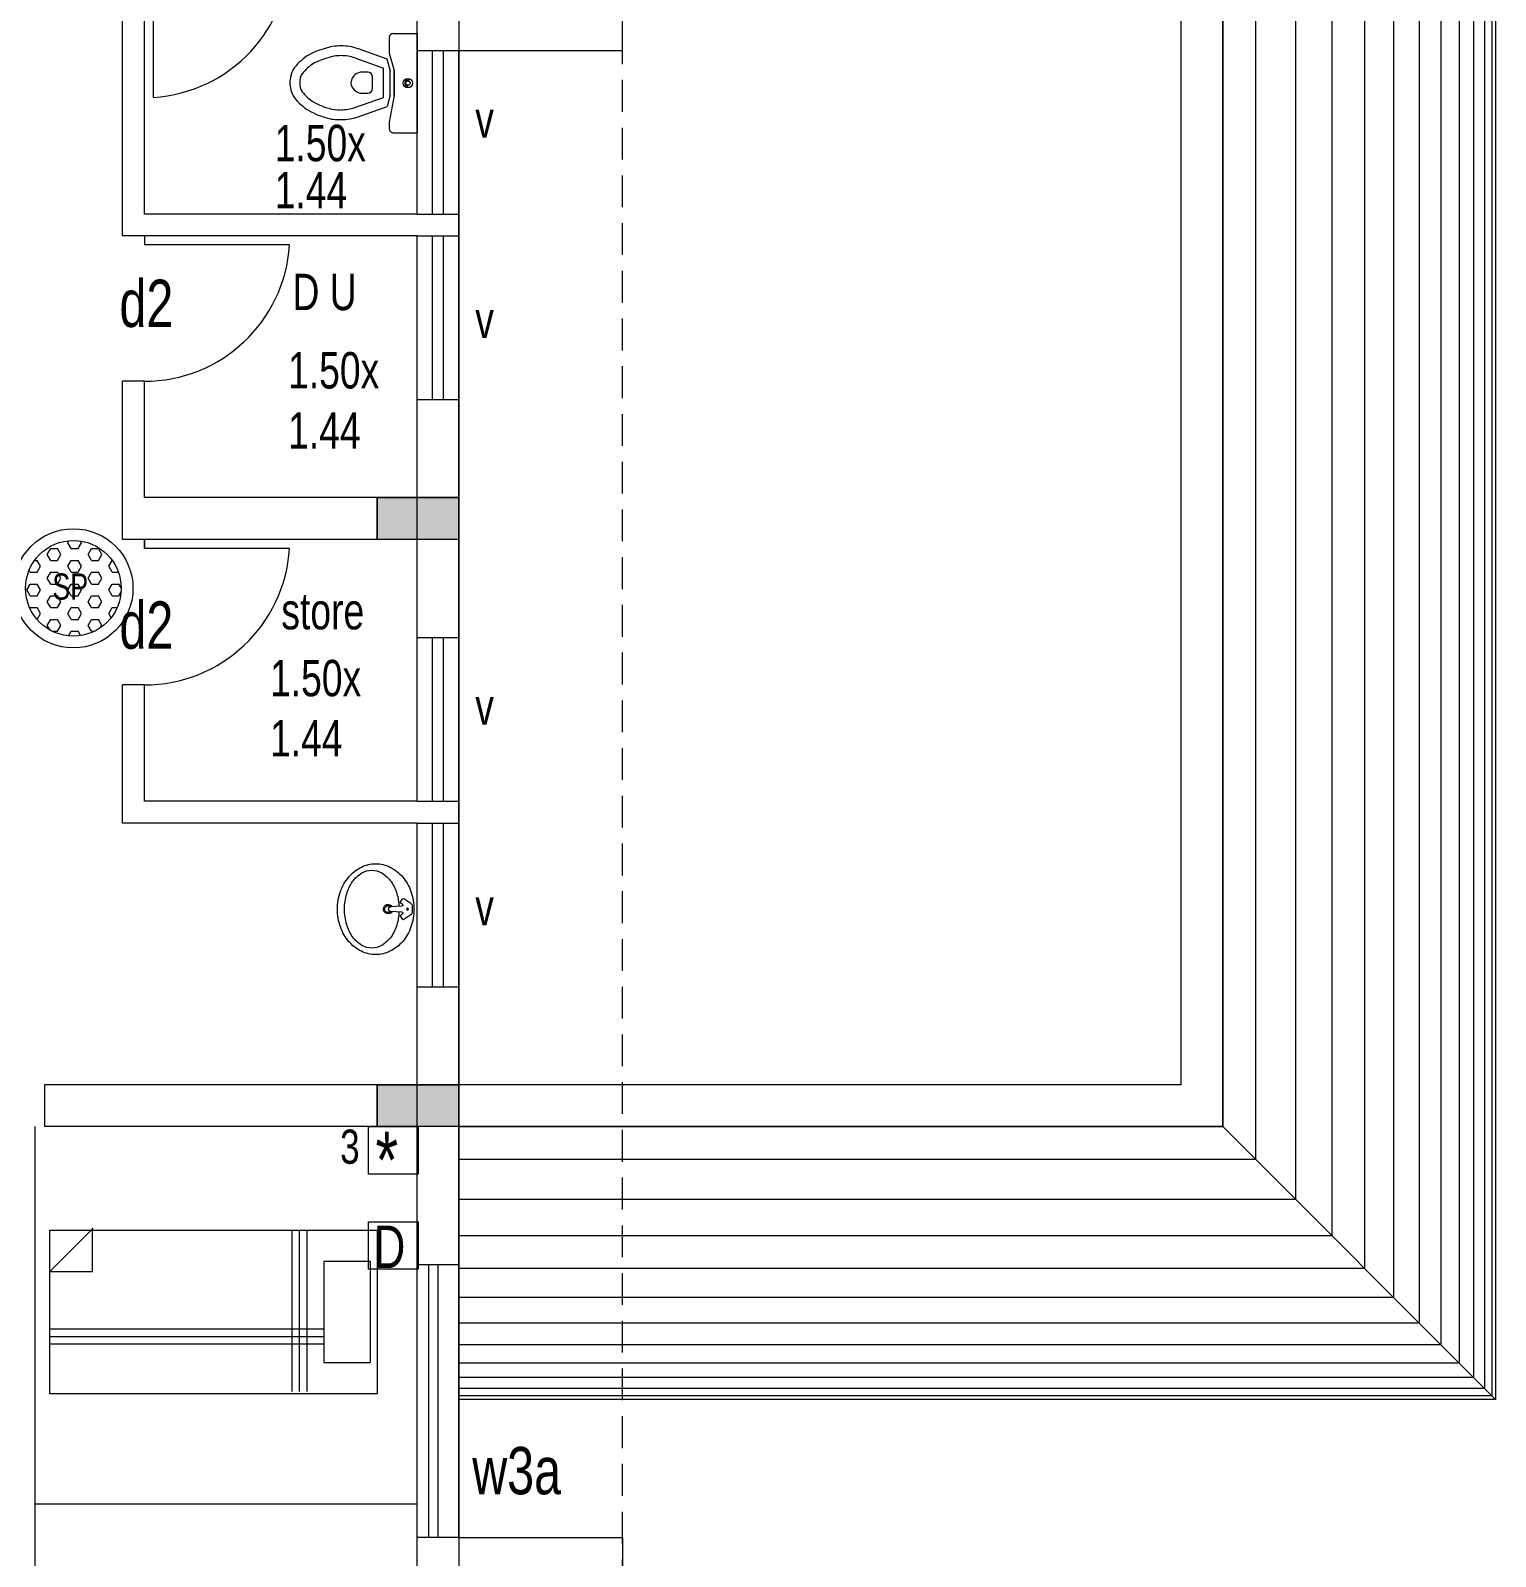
# Model space of a CAD drawing. Header units: metres. Extents: x 191982 to 427160, y -8904 to 80370.
# Drawn here: x 360114 to 368170, y 26608 to 35001 of the extents above; entities that cross this region are included whole.
import ezdxf

# ---------------------------------------------------------------- set-up
doc = ezdxf.new("R2010")
doc.units = ezdxf.units.M
doc.header["$LTSCALE"] = 700
doc.header["$MEASUREMENT"] = 0
doc.linetypes.add('DASHED2', pattern=[0.375, 0.25, -0.125])
doc.layers.get('0').update_dxf_attribs({"lineweight": 9})
for name, color, linetype, lineweight in [('COLUMN', 7, 'Continuous', 9), ('elevations', 22, 'Continuous', 9), ('FURNITURE', 7, 'Continuous', 9), ('MAIN GATE', 7, 'Continuous', 9), ('NEW PLANS', 7, 'Continuous', 9), ('PLAN', 7, 'Continuous', 9)]:
    doc.layers.add(name, color=color, linetype=linetype, lineweight=lineweight)
doc.styles.get("Standard").update_dxf_attribs({"font": 'swisscl.ttf'})

# ---------------------------------------------------------------- blocks, each defined once
blk = doc.blocks.new('EWC')
at = {"layer": 'COLUMN'}
blk.add_line((-0.2727, 0), (0.2727, 0), dxfattribs=at)
at = {"layer": 'PLAN'}
for p, q in [((-0.2727, -0.1316), (-0.2727, 0)), ((0.2727, -0.1316), (0.2727, 0)), ((-0.2512, -0.1532), (-0.1643, -0.1532)), ((-0.1895, -0.3249), (-0.1341, -0.167)), ((-0.1643, -0.1532), (-0.0685, -0.1258)), ((-0.1341, -0.167), (-0.0654, -0.1474)), ((-0.0685, -0.1258), (0.0685, -0.1258)), ((0.0685, -0.1258), (-0.0685, -0.1258)), ((0.0654, -0.1474), (-0.0654, -0.1474)), ((0.0654, -0.1474), (0.1293, -0.1656)), ((0.0685, -0.1258), (0.2143, -0.1532)), ((0.1852, -0.3249), (0.1293, -0.1656)), ((0.2143, -0.1532), (0.2512, -0.1532)), ((-0.1386, -0.3427), (-0.0831, -0.1844)), ((0.0788, -0.1844), (-0.0831, -0.1844)), ((0.0297, -0.2453), (-0.034, -0.2453)), ((0.1343, -0.3427), (0.0788, -0.1844)), ((-0.0603, -0.2716), (-0.0603, -0.3111)), ((0.056, -0.3111), (0.056, -0.2716))]:
    blk.add_line(p, q, dxfattribs=at)
for radius in [0.026, 0.0118]:
    blk.add_circle((0, -0.0508), radius, dxfattribs=at)
for centre, radius, start, end in [((-0.0141, -0.0486), 0.0036, 90.20714, 251.79286), ((-0.0127, -0.0573), 0.0036, 126.20714, 287.79286), ((0, -0.0508), 0.0153, 184.45592, 193.54408), ((0, -0.0508), 0.0153, 220.45592, 229.54408), ((-0.0065, -0.0635), 0.0036, 162.20714, 323.79286), ((0, -0.0508), 0.0153, 256.45592, 265.54408), ((0.0022, -0.0649), 0.0036, 198.20714, 359.79286), ((0, -0.0508), 0.0153, 292.45592, 301.54408), ((0.0101, -0.0609), 0.0036, 234.20714, 35.79286), ((0, -0.0508), 0.0153, 328.45592, 337.54408), ((0.0141, -0.0531), 0.0036, 270.20714, 71.79286), ((-0.2512, -0.1316), 0.0216, 180, 270), ((0.2512, -0.1316), 0.0216, 270, 360), ((-0.034, -0.2716), 0.0263, 90, 180), ((0.0297, -0.2716), 0.0263, 360, 90), ((0.0832, -0.4179), 0.2881, 161.16462, 180), ((0.0055, -0.2984), 0.067, 190.92396, 265.02141), ((-0.0109, -0.2978), 0.0682, 279.07843, 348.78496), ((-0.0875, -0.4179), 0.2881, 360, 18.83538), ((0.0832, -0.4179), 0.2881, 180, 198.83538), ((0.0832, -0.4179), 0.2342, 161.16462, 180), ((0.0832, -0.4179), 0.2342, 180, 198.83538), ((-0.0002, -0.3646), 0.000539, 260.70561, 283.41981), ((-0.0875, -0.4179), 0.2342, 360, 18.83538), ((-0.0193, -0.4324), 0.2203, 341.16462, 3.77544), ((0.1598, -0.4175), 0.3076, 194.96262, 211.78382), ((-0.1809, -0.4026), 0.3298, 327.64617, 344.75526), ((-0.0193, -0.4324), 0.1664, 341.16462, 3.77544), ((-0.1809, -0.4026), 0.3837, 327.64617, 344.75526), ((0.1598, -0.4175), 0.3615, 194.96262, 211.78382), ((0.1069, -0.4322), 0.2553, 214.63594, 233.93892), ((-0.1112, -0.4322), 0.2553, 306.06108, 325.36406), ((0.1069, -0.4322), 0.3092, 214.63594, 233.93892), ((-0.0022, -0.5371), 0.1085, 243.29881, 270), ((-0.0022, -0.5371), 0.1085, 270, 296.70119), ((-0.1112, -0.4322), 0.3092, 306.06108, 325.36406), ((-0.0022, -0.5371), 0.1624, 243.29881, 270), ((-0.0022, -0.5371), 0.1624, 270, 296.70119)]:
    blk.add_arc(centre, radius, start, end, dxfattribs=at)
blk = doc.blocks.new('A$C68D14229')
for p, q in [((0.53, 0.15), (0.53, 72.15)), ((0.53, 72.15), (36.53, 72.15)), ((36.53, 72.15), (36.53, 0.15)), ((22.29, 60.4), (22.29, 0.15)), ((23.96, 60.4), (23.96, 0.15)), ((25.62, 60.4), (25.62, 0.15)), ((0.53, 56.71), (36, 56.69)), ((0.53, 55.02), (36, 55.02)), ((0.53, 53.36), (36, 53.36)), ((0.11, 9.73), (9.63, 0.15)), ((9.63, 9.58), (0.11, 9.58)), ((9.63, 0), (9.63, 9.58)), ((36.53, 0.15), (0.53, 0.15))]:
    blk.add_line(p, q)
blk.add_lwpolyline([(29.63, 70.7), (7.38, 70.7), (7.38, 60.4), (29.63, 60.4)], close=True)
blk = doc.blocks.new('BASIN')
at = {"layer": 'PLAN'}
for p, q in [((-0.0664, 0.0159), (-0.1279, 0.0123)), ((-0.0732, 0.0397), (-0.062, 0.0562)), ((-0.0629, 0.0267), (-0.0719, 0.0327)), ((-0.0163, 0.0314), (-0.0551, 0.0576)), ((-0.0103, -0.0193), (-0.0103, 0.0193)), ((-0.0664, -0.0159), (-0.1279, -0.0123)), ((-0.0732, -0.0397), (-0.062, -0.0562)), ((-0.0629, -0.0267), (-0.0719, -0.0327)), ((-0.0163, -0.0315), (-0.0551, -0.0576))]:
    blk.add_line(p, q, dxfattribs=at)
blk.add_lwpolyline([(-0.2102, -0.25, 0.114941), (-0.1316, -0.2317, 0.103853), (-0.0616, -0.1768, 0.091249), (-0.0165, -0.0975, 0.083978), (0, 0, 0.083978), (-0.0165, 0.0975, 0.091249), (-0.0616, 0.1768, 0.103853), (-0.1316, 0.2317, 0.114941), (-0.2102, 0.25, 0.114941), (-0.2887, 0.2317, 0.103853), (-0.3588, 0.1768, 0.091249), (-0.4039, 0.0975, 0.083978), (-0.4204, 0, 0.083978), (-0.4039, -0.0975, 0.091249), (-0.3588, -0.1768, 0.103853), (-0.2887, -0.2317, 0.114941)], format="xyb", close=True, dxfattribs=at)
for points in [[(-0.082, 0.015, 0.058321), (-0.0937, 0.085, 0.08231), (-0.1256, 0.1515, 0.106842), (-0.1772, 0.1994, 0.134388), (-0.2316, 0.2143, 0.134388), (-0.286, 0.1994, 0.106842), (-0.3377, 0.1515, 0.08231), (-0.3696, 0.085, 0.070665), (-0.3816, 0)], [(-0.3816, 0, 0.070665), (-0.3696, -0.085, 0.08231), (-0.3377, -0.1515, 0.106842), (-0.286, -0.1994, 0.134388), (-0.2316, -0.2143, 0.134388), (-0.1772, -0.1994, 0.106842), (-0.1256, -0.1515, 0.08231), (-0.0937, -0.085, 0.058296), (-0.082, -0.015)]]:
    blk.add_lwpolyline(points, format="xyb", dxfattribs=at)
for radius in [0.00569, 0.00369]:
    blk.add_circle((-0.0349, 0), radius, dxfattribs=at)
for centre, radius, start, end in [((-0.142, -0.0004), 0.0257, 30.89641, 331.20825), ((-0.142, -0.0004), 0.0188, 42.66127, 320.64746), ((-0.1279, 0), 0.0123, 89.75733, 270.24267), ((-0.0691, 0.0369), 0.005, 145.96273, 235.96273), ((-0.0663, 0.0218), 0.0059, 268.92232, 55.39757), ((-0.0579, 0.0534), 0.005, 55.96273, 145.96273), ((-0.0247, 0.0197), 0.0144, 358.39997, 54.51472), ((-0.0691, -0.0369), 0.005, 123.91807, 214.03727), ((-0.0663, -0.0218), 0.0059, 304.60243, 91.07768), ((-0.0579, -0.0534), 0.005, 214.03727, 304.00089), ((-0.0247, -0.0197), 0.0144, 305.48528, 1.60003)]:
    blk.add_arc(centre, radius, start, end, dxfattribs=at)
blk = doc.blocks.new('DAS')
at = {"layer": 'MAIN GATE'}
h = blk.add_hatch(dxfattribs=at)
h.set_pattern_fill('HEX', color=1, scale=0.3, style=0)
h.paths.add_polyline_path([(-3163.779, -2.1999, 1), (-3163.253, -2.1999, 1)])
at = {"layer": 'MAIN GATE', "color": 5}
for radius in [0.3279, 0.263]:
    blk.add_circle((-3163.516, -2.1999), radius, dxfattribs=at)
at = {"layer": 'NEW PLANS', "color": 7}
blk.add_text('SP', height=0.144, dxfattribs=at).set_placement((-3163.6314, -2.2621))

msp = doc.modelspace()

# ---------------------------------------------------------------- hatches: boundary and pattern name
at = {"layer": 'NEW PLANS'}
for points in [[(362249.904, 32431.692), (362249.904, 32201.692), (362019.904, 32201.692), (362019.904, 32431.692)], [(362249.904, 32431.692), (362249.904, 32201.692), (362019.904, 32201.692), (362019.904, 32431.692)], [(362249.904, 32431.692), (362469.904, 32431.692), (362469.904, 32201.692), (362249.904, 32201.692)], [(362249.904, 32431.692), (362469.904, 32431.692), (362469.904, 32201.692), (362249.904, 32201.692)], [(362249.904, 29201.692), (362249.904, 28971.692), (362019.904, 28971.692), (362019.904, 29201.692)], [(362249.904, 29201.692), (362249.904, 28971.692), (362019.904, 28971.692), (362019.904, 29201.692)], [(362249.904, 29201.692), (362469.904, 29201.692), (362469.904, 28971.692), (362249.904, 28971.692)], [(362249.904, 29201.692), (362469.904, 29201.692), (362469.904, 28971.692), (362249.904, 28971.692)]]:
    msp.add_hatch(color=256, dxfattribs=at).paths.add_polyline_path(points)

# ---------------------------------------------------------------- linework, layer by layer
for points in [[(361972.096, 28971.692), (362244.904, 28971.692), (362244.904, 28709.95), (361972.096, 28709.95)], [(361972.347, 28448.448), (362244.904, 28448.448), (362244.904, 28186.946), (361972.347, 28186.946)]]:
    msp.add_lwpolyline(points, close=True)
at = {"layer": 'elevations'}
for p, q in [((360139.904, 22741.692), (360139.904, 28971.692)), ((362239.904, 26895.026), (360139.904, 26895.026))]:
    msp.add_line(p, q, dxfattribs=at)
at = {"layer": 'NEW PLANS'}
for p, q in [((366669.904, 28971.692), (366669.904, 42121.692)), ((366669.904, 42121.692), (366669.904, 28971.692)), ((360619.904, 33871.692), (360619.904, 35431.692)), ((360739.904, 33991.692), (360739.904, 35431.692)), ((360789.904, 34633.256), (360789.904, 35431.692)), ((362239.904, 33991.692), (362239.904, 35431.692)), ((362239.904, 33991.692), (362239.904, 34891.692)), ((362239.904, 34561.692), (362239.904, 34891.692)), ((362239.904, 34561.692), (362239.904, 34891.692)), ((362239.904, 34891.692), (362469.904, 34891.692)), ((362324.904, 33991.692), (362324.904, 34891.692)), ((362384.904, 33991.692), (362384.904, 34891.692)), ((362469.904, 26711.084), (362469.904, 34891.692)), ((362469.904, 26711.084), (362469.904, 34891.692)), ((362469.904, 26711.084), (362469.904, 34891.692)), ((362469.904, 32661.692), (362469.904, 34891.692)), ((362469.904, 28971.692), (362469.904, 34891.692)), ((362469.904, 34891.692), (363369.904, 34891.692)), ((362239.904, 33991.692), (360739.904, 33991.692)), ((362239.904, 33991.692), (362469.904, 33991.692)), ((362239.904, 33871.692), (360619.904, 33871.692)), ((360739.904, 33871.692), (360739.904, 33821.692)), ((362239.904, 30761.692), (362239.904, 33871.692)), ((362239.904, 30761.692), (362239.904, 33871.692)), ((362239.904, 33871.692), (362469.904, 33871.692)), ((362324.904, 32971.692), (362324.904, 33871.692)), ((362384.904, 32971.692), (362384.904, 33871.692)), ((361538.34, 33821.692), (360739.904, 33821.692)), ((360619.904, 32201.692), (360619.904, 33071.692)), ((360739.904, 33071.692), (360619.904, 33071.692)), ((360739.904, 32431.692), (360739.904, 33071.692)), ((362239.904, 32971.692), (362469.904, 32971.692)), ((362019.904, 32431.692), (360739.904, 32431.692)), ((362469.904, 32431.692), (362019.904, 32431.692)), ((362019.904, 32201.692), (362019.904, 32431.692)), ((362019.904, 32431.692), (362019.904, 32201.692)), ((362469.904, 32431.692), (362019.904, 32431.692)), ((362469.904, 32431.692), (362019.904, 32431.692)), ((362469.904, 32431.692), (362019.904, 32431.692)), ((362469.904, 32431.692), (362019.904, 32431.692)), ((362019.904, 32431.692), (362469.904, 32431.692)), ((362019.904, 32431.692), (362469.904, 32431.692)), ((362019.904, 32431.692), (362469.904, 32431.692)), ((362019.904, 32431.692), (362469.904, 32431.692)), ((362019.904, 32431.692), (362469.904, 32431.692)), ((362019.904, 32431.692), (362469.904, 32431.692)), ((362019.904, 32431.692), (362469.904, 32431.692)), ((362019.904, 32431.692), (362469.904, 32431.692)), ((362019.904, 32431.692), (362469.904, 32431.692)), ((362019.904, 32431.692), (362469.904, 32431.692)), ((362019.904, 32431.692), (362469.904, 32431.692)), ((362019.904, 32431.692), (362469.904, 32431.692)), ((362019.904, 32431.692), (362469.904, 32431.692)), ((362019.904, 32431.692), (362469.904, 32431.692)), ((362019.904, 32431.692), (362469.904, 32431.692)), ((362019.904, 32431.692), (362469.904, 32431.692)), ((362019.904, 32431.692), (362469.904, 32431.692)), ((362239.904, 32201.692), (362239.904, 32431.692)), ((362469.904, 32201.692), (362469.904, 32431.692)), ((362469.904, 32201.692), (362469.904, 32431.692)), ((362469.904, 32201.692), (362469.904, 32431.692)), ((362019.904, 32201.692), (360619.904, 32201.692)), ((360739.904, 32151.692), (360739.904, 32201.692)), ((360739.904, 32201.692), (360739.904, 32151.692)), ((361538.34, 32151.692), (360739.904, 32151.692)), ((362239.904, 31661.692), (362469.904, 31661.692)), ((362324.904, 30761.692), (362324.904, 31661.692)), ((362384.904, 30761.692), (362384.904, 31661.692)), ((360739.904, 31401.692), (360619.904, 31401.692)), ((360619.904, 30761.692), (360619.904, 31401.692)), ((360739.904, 30761.692), (360739.904, 31401.692)), ((360619.904, 30641.692), (360619.904, 30761.692)), ((362239.904, 30761.692), (360739.904, 30761.692)), ((362239.904, 30761.692), (362469.904, 30761.692)), ((362239.904, 30641.692), (360619.904, 30641.692)), ((362239.904, 24191.692), (362239.904, 30641.692)), ((362239.904, 22741.692), (362239.904, 30641.692)), ((362239.904, 30641.692), (362469.904, 30641.692)), ((362324.904, 29741.692), (362324.904, 30641.692)), ((362384.904, 29741.692), (362384.904, 30641.692)), ((362239.904, 28101.692), (362239.904, 30531.692)), ((362239.904, 28101.692), (362239.904, 30531.692)), ((362239.904, 29741.692), (362469.904, 29741.692)), ((362019.904, 29201.692), (360189.904, 29201.692)), ((360189.904, 29201.692), (360189.904, 28971.692)), ((362469.904, 29201.692), (362019.904, 29201.692)), ((362019.904, 28971.692), (362019.904, 29201.692)), ((362019.904, 29201.692), (362019.904, 28971.692)), ((362469.904, 29201.692), (362019.904, 29201.692)), ((362469.904, 29201.692), (362019.904, 29201.692)), ((362469.904, 29201.692), (362019.904, 29201.692)), ((362469.904, 29201.692), (362019.904, 29201.692)), ((362019.904, 29201.692), (362469.904, 29201.692)), ((362019.904, 29201.692), (362469.904, 29201.692)), ((362019.904, 29201.692), (362469.904, 29201.692)), ((362019.904, 29201.692), (362469.904, 29201.692)), ((362019.904, 29201.692), (362469.904, 29201.692)), ((362019.904, 29201.692), (362469.904, 29201.692)), ((362019.904, 29201.692), (362469.904, 29201.692)), ((362019.904, 29201.692), (362469.904, 29201.692)), ((362019.904, 29201.692), (362469.904, 29201.692)), ((362019.904, 29201.692), (362469.904, 29201.692)), ((362019.904, 29201.692), (362469.904, 29201.692)), ((362019.904, 29201.692), (362469.904, 29201.692)), ((362019.904, 29201.692), (362469.904, 29201.692)), ((362019.904, 29201.692), (362469.904, 29201.692)), ((362019.904, 29201.692), (362469.904, 29201.692)), ((362019.904, 29201.692), (362469.904, 29201.692)), ((362019.904, 29201.692), (362469.904, 29201.692)), ((362239.904, 28971.692), (362239.904, 29201.692)), ((362469.904, 28971.692), (362469.904, 29201.692)), ((362469.904, 28971.692), (362469.904, 29201.692)), ((362469.904, 28971.692), (362469.904, 29201.692)), ((362019.904, 28971.692), (360189.904, 28971.692)), ((362469.904, 28971.692), (362019.904, 28971.692)), ((362469.904, 28971.692), (362019.904, 28971.692)), ((362239.904, 28971.692), (362019.904, 28971.692)), ((362469.904, 28971.692), (366669.904, 28971.692)), ((366669.904, 28971.692), (362469.904, 28971.692)), ((362469.904, 28211.084), (362239.904, 28211.084)), ((362304.904, 26711.084), (362304.904, 28211.084)), ((362354.904, 26711.084), (362354.904, 28211.084)), ((362469.904, 26711.084), (362239.904, 26711.084)), ((362469.904, 26711.084), (363369.904, 26711.084)), ((363369.904, 26711.084), (363369.904, 25141.692))]:
    msp.add_line(p, q, dxfattribs=at)
for points in [[(362469.904, 34891.692), (363369.904, 34891.692), (363369.904, 36201.692), (362469.904, 36201.692)], [(362469.904, 34891.692), (362469.904, 26711.084)], [(362469.904, 34891.692), (362469.904, 26711.084)]]:
    msp.add_lwpolyline(points, dxfattribs=at)
for points in [[(362019.904, 32201.692), (362019.904, 32431.692), (362469.904, 32431.692), (362469.904, 32201.692)], [(362019.904, 32201.692), (362019.904, 32431.692), (362469.904, 32431.692), (362469.904, 32201.692)], [(362019.904, 28971.692), (362019.904, 29201.692), (362469.904, 29201.692), (362469.904, 28971.692)], [(362019.904, 28971.692), (362019.904, 29201.692), (362469.904, 29201.692), (362469.904, 28971.692)]]:
    msp.add_lwpolyline(points, close=True, dxfattribs=at)
for centre, start, end in [((360739.904, 35431.692), 273.5833217, 0), ((360739.904, 33871.692), 270, 356.4166783), ((360739.904, 32201.692), 270, 356.4166783)]:
    msp.add_arc(centre, 800, start, end, dxfattribs=at)
at = {"layer": 'PLAN'}
msp.add_line((368169.904, 27471.692), (366669.904, 28971.692), dxfattribs=at)
at = {"layer": 'PLAN', "linetype": 'DASHED2'}
msp.add_lwpolyline([(363369.904, 15653.9), (363369.904, 55414.485), (359842.696, 58941.692), (357139.904, 58941.692), (357139.904, 62171.692), (353909.904, 62171.692), (353909.904, 64874.485), (350382.696, 68401.692), (330027.111, 68401.692), (326269.904, 64644.485), (326269.904, 62171.692), (323039.904, 62171.692), (323039.904, 58941.692), (320337.111, 58941.692), (316809.904, 55414.485), (316809.904, 15653.9)], dxfattribs=at)
at = {"layer": 'PLAN'}
for points in [[(317709.904, 16026.692), (317709.904, 55041.692), (320709.904, 58041.692), (323939.904, 58041.692), (323939.904, 61271.692), (327169.904, 61271.692), (327169.904, 64271.692), (330399.904, 67501.692), (350009.904, 67501.692), (353009.904, 64501.692), (353009.904, 61271.692), (356239.904, 61271.692), (356239.904, 58041.692), (359469.904, 58041.692), (362469.904, 55041.692), (362469.904, 16026.692), (359239.904, 12796.692), (356239.904, 12796.692), (356239.904, 9566.692), (353009.904, 9566.692), (353009.904, 7416.692)], [(362469.904, 43621.692), (368169.904, 43621.692), (368169.904, 27471.692), (362469.904, 27471.692)], [(362469.904, 43601.692), (368149.904, 43601.692), (368149.904, 27491.692), (362469.904, 27491.692)], [(362469.904, 43561.692), (368109.904, 43561.692), (368109.904, 27531.692), (362469.904, 27531.692)], [(362469.904, 43501.692), (368049.904, 43501.692), (368049.904, 27591.692), (362469.904, 27591.692)], [(362469.904, 43421.692), (367969.904, 43421.692), (367969.904, 27671.692), (362469.904, 27671.692)], [(362469.904, 43321.692), (367869.904, 43321.692), (367869.904, 27771.692), (362469.904, 27771.692)], [(362469.904, 43201.692), (367749.904, 43201.692), (367749.904, 27891.692), (362469.904, 27891.692)], [(362469.904, 43061.692), (367609.904, 43061.692), (367609.904, 28031.692), (362469.904, 28031.692)], [(362469.904, 42901.692), (367449.904, 42901.692), (367449.904, 28191.692), (362469.904, 28191.692)], [(362469.904, 42721.692), (367269.904, 42721.692), (367269.904, 28371.692), (362469.904, 28371.692)], [(362469.904, 42521.692), (367069.904, 42521.692), (367069.904, 28571.692), (362469.904, 28571.692)], [(362469.904, 42301.692), (366849.904, 42301.692), (366849.904, 28791.692), (362469.904, 28791.692)], [(362469.904, 42121.692), (366669.904, 42121.692), (366669.904, 28971.692), (362469.904, 28971.692)], [(362469.904, 41891.692), (366439.904, 41891.692), (366439.904, 29201.692), (362469.904, 29201.692)]]:
    msp.add_lwpolyline(points, dxfattribs=at)

# ---------------------------------------------------------------- block references
at = {"layer": 'FURNITURE', "xscale": 25.000000000091, "yscale": 25.000000000091, "zscale": 25.000000000091, "rotation": 270}
msp.add_blockref('A$C68D14229', (360216.031, 28415.322), dxfattribs=at)
at = {"layer": 'MAIN GATE', "xscale": 1000, "yscale": 1000, "zscale": 1000}
msp.add_blockref('DAS', (3523865.398, 34132.677), dxfattribs=at)
at = {"layer": 'NEW PLANS', "yscale": 1000, "zscale": 1000}
for name, p, xscale, rotation in [('EWC', (362239.904, 34711.692), 1000, 270), ('BASIN', (362222.14, 30167.884), -1000, 180)]:
    msp.add_blockref(name, p, dxfattribs=dict(at, xscale=xscale, rotation=rotation))

# ---------------------------------------------------------------- texts
at = {"attachment_point": 1}
for s, insert, char_height, width in [('3', (361816.68, 28955.36), 187.5, 102.99455), ('*', (362010.767, 28944.472), 312.5, 171.65759), ('D', (362001.35, 28428.032), 234.375, 128.74319)]:
    msp.add_mtext(s, dxfattribs=dict(at, insert=insert, char_height=char_height, width=width))
at = {"layer": 'NEW PLANS'}
for s, height, p in [('v', 200, (362559.61, 34411.947)), ('1.50x', 200, (361456.516, 34282.215)), ('1.44', 200, (361456.516, 34023.164)), ('D U', 200, (361554.432, 33462.993)), ('d2', 260, (360602.765, 33370.335)), ('v', 200, (362559.61, 33309.573)), ('1.50x', 200, (361530.016, 33032.113)), ('1.44', 200, (361530.016, 32701.048)), ('store', 200, (361493.012, 31707.387)), ('d2', 260, (360602.765, 31600.543)), ('1.50x', 200, (361430.803, 31339.075)), ('v', 200, (362559.61, 31181.947)), ('1.44', 200, (361430.803, 31008.01)), ('v', 200, (362559.61, 30079.573)), ('w3a', 260, (362542.763, 26949.763))]:
    msp.add_text(s, height=height, dxfattribs=at).set_placement(p)

doc.saveas('drawing.dxf')
